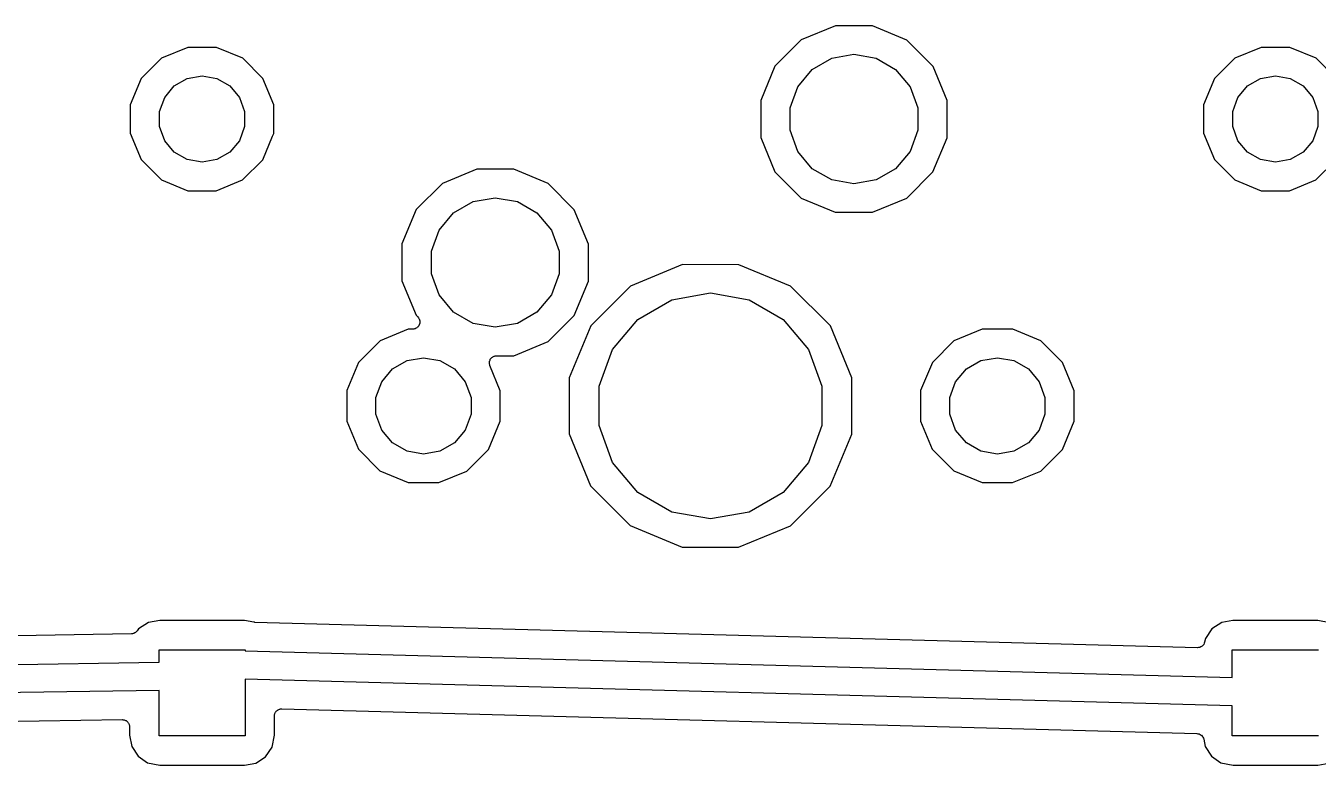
# Model space of a CAD drawing. Extents: x 30 to 169, y -146 to -30.
# Drawn here: x 122.88 to 145.76, y -66.36 to -53.27 of the extents above; entities that cross this region are included whole.
import ezdxf

# ---------------------------------------------------------------- set-up
doc = ezdxf.new("R2010")
doc.units = 0
doc.header["$MEASUREMENT"] = 0
doc.layers.add('BLACK', color=7, linetype='CONTINUOUS')

msp = doc.modelspace()

# ---------------------------------------------------------------- linework, layer by layer
at = {"layer": 'Black'}
for p, q in [((137.213, -53.2687), (136.606, -53.5195)), ((137.87, -53.2693), (137.213, -53.2687)), ((138.476, -53.5212), (137.87, -53.2693)), ((136.606, -53.5195), (136.141, -53.9836)), ((138.94, -53.986), (138.476, -53.5212)), ((125.748, -53.6498), (125.282, -53.8427)), ((126.254, -53.6502), (125.748, -53.6498)), ((126.72, -53.844), (126.254, -53.6502)), ((144.748, -53.6498), (144.282, -53.8427)), ((145.254, -53.6502), (144.748, -53.6498)), ((145.72, -53.844), (145.254, -53.6502)), ((125.282, -53.8427), (124.924, -54.1997)), ((127.077, -54.2015), (126.72, -53.844)), ((136.141, -53.9836), (135.889, -54.5902)), ((136.802, -54.0411), (137.148, -53.8418)), ((137.148, -53.8418), (137.54, -53.7726)), ((137.54, -53.7726), (137.932, -53.8418)), ((137.932, -53.8418), (138.278, -54.0411)), ((139.191, -54.593), (138.94, -53.986)), ((144.282, -53.8427), (143.924, -54.1997)), ((146.077, -54.2015), (145.72, -53.844)), ((124.924, -54.1997), (124.73, -54.6663)), ((125.508, -54.334), (125.738, -54.2012)), ((125.738, -54.2012), (126, -54.1551)), ((126, -54.1551), (126.262, -54.2012)), ((126.262, -54.2012), (126.492, -54.334)), ((127.27, -54.6685), (127.077, -54.2015)), ((136.546, -54.3463), (136.802, -54.0411)), ((138.278, -54.0411), (138.534, -54.3463)), ((143.924, -54.1997), (143.73, -54.6663)), ((144.508, -54.334), (144.738, -54.2012)), ((144.738, -54.2012), (145, -54.1551)), ((145, -54.1551), (145.262, -54.2012)), ((145.262, -54.2012), (145.492, -54.334)), ((125.338, -54.5375), (125.508, -54.334)), ((126.492, -54.334), (126.662, -54.5375)), ((136.41, -54.7208), (136.546, -54.3463)), ((138.534, -54.3463), (138.67, -54.7208)), ((144.338, -54.5375), (144.508, -54.334)), ((145.492, -54.334), (145.662, -54.5375)), ((124.73, -54.6663), (124.73, -55.1715)), ((125.247, -54.7872), (125.338, -54.5375)), ((126.662, -54.5375), (126.753, -54.7872)), ((127.27, -55.1737), (127.27, -54.6685)), ((135.889, -54.5902), (135.889, -55.247)), ((139.191, -55.1965), (139.191, -54.593)), ((143.73, -54.6663), (143.73, -55.1715)), ((144.247, -54.7872), (144.338, -54.5375)), ((145.662, -54.5375), (145.753, -54.7872)), ((125.247, -55.0528), (125.247, -54.7872)), ((126.753, -54.7872), (126.753, -55.0528)), ((136.41, -55.1192), (136.41, -54.7208)), ((138.67, -54.7208), (138.67, -55.1192)), ((144.247, -55.0528), (144.247, -54.7872)), ((145.753, -54.7872), (145.753, -55.0528)), ((125.338, -55.3025), (125.247, -55.0528)), ((126.753, -55.0528), (126.662, -55.3025)), ((136.546, -55.4937), (136.41, -55.1192)), ((138.67, -55.1192), (138.534, -55.4937)), ((144.338, -55.3025), (144.247, -55.0528)), ((145.753, -55.0528), (145.662, -55.3025)), ((124.73, -55.1715), (124.923, -55.6385)), ((125.508, -55.506), (125.338, -55.3025)), ((126.662, -55.3025), (126.492, -55.506)), ((127.076, -55.6403), (127.249, -55.2234)), ((127.249, -55.2234), (127.27, -55.1737)), ((127.249, -55.2234), (127.249, -55.2234)), ((135.889, -55.247), (136.14, -55.854)), ((138.939, -55.8564), (139.191, -55.2498)), ((139.191, -55.1966), (139.191, -55.1965)), ((139.191, -55.2498), (139.191, -55.1966)), ((143.73, -55.1715), (143.923, -55.6385)), ((144.508, -55.506), (144.338, -55.3025)), ((145.662, -55.3025), (145.492, -55.506)), ((125.738, -55.6388), (125.508, -55.506)), ((126.492, -55.506), (126.262, -55.6388)), ((136.802, -55.7989), (136.546, -55.4937)), ((138.534, -55.4937), (138.278, -55.7989)), ((144.738, -55.6388), (144.508, -55.506)), ((145.492, -55.506), (145.262, -55.6388)), ((124.923, -55.6385), (125.28, -55.996)), ((126, -55.6849), (125.738, -55.6388)), ((126.262, -55.6388), (126, -55.6849)), ((126.718, -55.9973), (127.076, -55.6403)), ((130.863, -55.8087), (130.256, -56.0595)), ((131.52, -55.8093), (130.863, -55.8087)), ((132.126, -56.0612), (131.52, -55.8093)), ((137.148, -55.9982), (136.802, -55.7989)), ((138.278, -55.7989), (137.932, -55.9982)), ((143.923, -55.6385), (144.28, -55.996)), ((145, -55.6849), (144.738, -55.6388)), ((145.262, -55.6388), (145, -55.6849)), ((145.718, -55.9973), (146.076, -55.6403)), ((125.28, -55.996), (125.746, -56.1898)), ((126.252, -56.1902), (126.718, -55.9973)), ((136.14, -55.854), (136.604, -56.3188)), ((137.54, -56.0674), (137.148, -55.9982)), ((137.932, -55.9982), (137.54, -56.0674)), ((138.474, -56.3205), (138.939, -55.8564)), ((144.28, -55.996), (144.746, -56.1898)), ((145.252, -56.1902), (145.718, -55.9973)), ((125.746, -56.1898), (126.252, -56.1902)), ((130.256, -56.0595), (129.791, -56.5236)), ((132.59, -56.526), (132.126, -56.0612)), ((144.746, -56.1898), (145.252, -56.1902)), ((130.452, -56.5811), (130.798, -56.3818)), ((130.798, -56.3818), (131.19, -56.3126)), ((131.19, -56.3126), (131.582, -56.3818)), ((131.582, -56.3818), (131.928, -56.5811)), ((136.604, -56.3188), (137.21, -56.5707)), ((137.867, -56.5713), (138.474, -56.3205)), ((129.791, -56.5236), (129.539, -57.1302)), ((130.196, -56.8863), (130.452, -56.5811)), ((131.928, -56.5811), (132.184, -56.8863)), ((132.841, -57.133), (132.59, -56.526)), ((137.21, -56.5707), (137.867, -56.5713)), ((130.06, -57.2608), (130.196, -56.8863)), ((132.184, -56.8863), (132.32, -57.2608)), ((129.539, -57.1302), (129.539, -57.787)), ((132.841, -57.7898), (132.841, -57.133)), ((130.06, -57.6592), (130.06, -57.2608)), ((132.32, -57.2608), (132.32, -57.6592)), ((134.505, -57.4977), (133.585, -57.8778)), ((135.5, -57.4985), (134.505, -57.4977)), ((136.419, -57.8802), (135.5, -57.4985)), ((129.539, -57.787), (129.79, -58.394)), ((130.196, -58.0337), (130.06, -57.6592)), ((132.32, -57.6592), (132.184, -58.0337)), ((132.589, -58.3964), (132.841, -57.7898)), ((133.585, -57.8778), (132.88, -58.5809)), ((130.452, -58.3389), (130.196, -58.0337)), ((132.184, -58.0337), (131.928, -58.3389)), ((134.315, -58.1192), (135, -57.9985)), ((135, -57.9985), (135.685, -58.1192)), ((137.122, -58.5846), (136.419, -57.8802)), ((133.713, -58.4667), (134.315, -58.1192)), ((135.685, -58.1192), (136.287, -58.4667)), ((129.79, -58.394), (129.82, -58.4242)), ((129.82, -58.4242), (129.829, -58.4378)), ((129.829, -58.4378), (129.84, -58.4505)), ((129.84, -58.4505), (129.842, -58.4558)), ((129.845, -58.5619), (129.84, -58.5775)), ((129.842, -58.4558), (129.845, -58.4604)), ((129.845, -58.4604), (129.849, -58.4764)), ((129.852, -58.5469), (129.845, -58.5619)), ((129.849, -58.4764), (129.855, -58.492)), ((129.853, -58.5413), (129.852, -58.5469)), ((129.855, -58.5361), (129.853, -58.5413)), ((129.855, -58.492), (129.855, -58.4976)), ((129.855, -58.4976), (129.856, -58.503)), ((129.856, -58.503), (129.855, -58.5195)), ((129.855, -58.5195), (129.855, -58.5361)), ((130.798, -58.5382), (130.452, -58.3389)), ((131.19, -58.6074), (130.798, -58.5382)), ((131.582, -58.5382), (131.19, -58.6074)), ((131.928, -58.3389), (131.582, -58.5382)), ((132.124, -58.8605), (132.589, -58.3964)), ((133.267, -58.9992), (133.713, -58.4667)), ((136.287, -58.4667), (136.733, -58.9992)), ((129.651, -58.6409), (129.151, -58.8473)), ((129.73, -58.6409), (129.651, -58.6409)), ((129.746, -58.6381), (129.73, -58.6409)), ((129.763, -58.6366), (129.746, -58.6381)), ((129.768, -58.6343), (129.763, -58.6366)), ((129.773, -58.6333), (129.768, -58.6343)), ((129.788, -58.625), (129.773, -58.6333)), ((129.803, -58.618), (129.788, -58.625)), ((129.807, -58.6141), (129.803, -58.618)), ((129.811, -58.6113), (129.807, -58.6141)), ((129.822, -58.5986), (129.811, -58.6113)), ((129.834, -58.5869), (129.822, -58.5986)), ((129.836, -58.5818), (129.834, -58.5869)), ((129.84, -58.5775), (129.836, -58.5818)), ((132.88, -58.5809), (132.499, -59.5002)), ((137.502, -59.5045), (137.122, -58.5846)), ((139.811, -58.6409), (139.311, -58.8473)), ((140.351, -58.6413), (139.811, -58.6409)), ((140.851, -58.8487), (140.351, -58.6413)), ((129.151, -58.8473), (128.769, -59.2292)), ((131.517, -59.1113), (132.124, -58.8605)), ((133.029, -59.6524), (133.267, -58.9992)), ((136.733, -58.9992), (136.971, -59.6524)), ((139.311, -58.8473), (138.929, -59.2292)), ((141.233, -59.2313), (140.851, -58.8487)), ((128.769, -59.2292), (128.561, -59.7285)), ((129.371, -59.3457), (129.628, -59.1974)), ((129.628, -59.1974), (129.92, -59.1458)), ((129.92, -59.1458), (130.212, -59.1974)), ((130.212, -59.1974), (130.469, -59.3457)), ((131.086, -59.2434), (131.088, -59.2297)), ((131.088, -59.2516), (131.086, -59.2434)), ((131.088, -59.2159), (131.091, -59.208)), ((131.088, -59.2297), (131.088, -59.2159)), ((131.091, -59.208), (131.092, -59.1997)), ((131.092, -59.1997), (131.098, -59.1874)), ((131.098, -59.1874), (131.103, -59.1744)), ((131.103, -59.1744), (131.108, -59.168)), ((131.108, -59.168), (131.112, -59.1606)), ((131.112, -59.1606), (131.122, -59.1513)), ((131.122, -59.1513), (131.131, -59.1407)), ((131.131, -59.1407), (131.139, -59.1365)), ((131.139, -59.1365), (131.145, -59.1308)), ((131.145, -59.1308), (131.158, -59.1256)), ((131.158, -59.1256), (131.17, -59.1186)), ((131.17, -59.1186), (131.178, -59.1172)), ((131.178, -59.1172), (131.186, -59.114)), ((131.186, -59.114), (131.199, -59.1134)), ((131.199, -59.1134), (131.213, -59.111)), ((131.213, -59.111), (131.517, -59.1113)), ((138.929, -59.2292), (138.721, -59.7285)), ((139.531, -59.3457), (139.788, -59.1974)), ((139.788, -59.1974), (140.08, -59.1458)), ((140.08, -59.1458), (140.372, -59.1974)), ((140.372, -59.1974), (140.629, -59.3457)), ((141.439, -59.7309), (141.233, -59.2313)), ((129.18, -59.5729), (129.371, -59.3457)), ((130.469, -59.3457), (130.66, -59.5729)), ((131.088, -59.26), (131.088, -59.2516)), ((131.093, -59.273), (131.088, -59.26)), ((131.096, -59.2865), (131.093, -59.273)), ((131.279, -59.7309), (131.096, -59.2865)), ((139.34, -59.5729), (139.531, -59.3457)), ((140.629, -59.3457), (140.82, -59.5729)), ((129.079, -59.8517), (129.18, -59.5729)), ((130.66, -59.5729), (130.761, -59.8517)), ((132.499, -59.5002), (132.498, -60.4955)), ((133.029, -60.3476), (133.029, -59.6524)), ((136.971, -59.6524), (136.971, -60.3476)), ((137.502, -60.2942), (137.502, -59.5045)), ((139.239, -59.8517), (139.34, -59.5729)), ((140.82, -59.5729), (140.921, -59.8517)), ((128.561, -59.7285), (128.561, -60.2691)), ((129.079, -60.1483), (129.079, -59.8517)), ((130.761, -59.8517), (130.761, -60.1483)), ((131.279, -60.2715), (131.279, -59.7309)), ((138.721, -59.7285), (138.721, -60.2691)), ((139.239, -60.1483), (139.239, -59.8517)), ((140.921, -59.8517), (140.921, -60.1483)), ((141.439, -60.2715), (141.439, -59.7309)), ((129.18, -60.4271), (129.079, -60.1483)), ((130.761, -60.1483), (130.66, -60.4271)), ((139.34, -60.4271), (139.239, -60.1483)), ((140.921, -60.1483), (140.82, -60.4271)), ((128.561, -60.2691), (128.767, -60.7687)), ((131.195, -60.4719), (131.279, -60.2715)), ((133.267, -61.0008), (133.029, -60.3476)), ((136.971, -60.3476), (136.733, -61.0008)), ((137.501, -60.4998), (137.502, -60.2942)), ((137.502, -60.2942), (137.502, -60.2942)), ((138.721, -60.2691), (138.927, -60.7687)), ((141.231, -60.7708), (141.439, -60.2715)), ((129.371, -60.6543), (129.18, -60.4271)), ((130.66, -60.4271), (130.469, -60.6543)), ((131.071, -60.7708), (131.195, -60.4719)), ((132.498, -60.4955), (132.878, -61.4154)), ((137.12, -61.4191), (137.501, -60.4998)), ((139.531, -60.6543), (139.34, -60.4271)), ((140.82, -60.4271), (140.629, -60.6543)), ((128.767, -60.7687), (129.149, -61.1513)), ((129.628, -60.8026), (129.371, -60.6543)), ((129.92, -60.8541), (129.628, -60.8026)), ((130.212, -60.8026), (129.92, -60.8541)), ((130.469, -60.6543), (130.212, -60.8026)), ((130.689, -61.1527), (131.071, -60.7708)), ((138.927, -60.7687), (139.309, -61.1513)), ((139.788, -60.8026), (139.531, -60.6543)), ((140.08, -60.8541), (139.788, -60.8026)), ((140.372, -60.8026), (140.08, -60.8541)), ((140.629, -60.6543), (140.372, -60.8026)), ((140.849, -61.1527), (141.231, -60.7708)), ((133.713, -61.5332), (133.267, -61.0008)), ((136.733, -61.0008), (136.287, -61.5332)), ((129.149, -61.1513), (129.649, -61.3587)), ((130.189, -61.3591), (130.689, -61.1527)), ((139.309, -61.1513), (139.809, -61.3587)), ((140.349, -61.3591), (140.849, -61.1527)), ((129.649, -61.3587), (130.189, -61.3591)), ((132.878, -61.4154), (133.581, -62.1198)), ((134.315, -61.8808), (133.713, -61.5332)), ((136.287, -61.5332), (135.685, -61.8808)), ((136.415, -62.1222), (137.12, -61.4191)), ((139.809, -61.3587), (140.349, -61.3591)), ((135, -62.0015), (134.315, -61.8808)), ((135.685, -61.8808), (135, -62.0015)), ((133.581, -62.1198), (134.5, -62.5015)), ((135.495, -62.5023), (136.415, -62.1222)), ((134.5, -62.5015), (135.495, -62.5023)), ((125.25, -63.7976), (125.051, -63.8351)), ((126.749, -63.7976), (125.25, -63.7976)), ((126.915, -63.831), (126.749, -63.7976)), ((144.25, -63.7976), (144.051, -63.8351)), ((145.749, -63.7976), (144.25, -63.7976)), ((145.963, -63.8409), (145.749, -63.7976)), ((124.75, -64.0371), (108.384, -64.2997)), ((124.766, -64.0341), (124.75, -64.0371)), ((124.782, -64.0324), (124.766, -64.0341)), ((124.788, -64.0299), (124.782, -64.0324)), ((124.793, -64.0288), (124.788, -64.0299)), ((124.807, -64.0204), (124.793, -64.0288)), ((124.822, -64.0133), (124.807, -64.0204)), ((124.826, -64.0091), (124.822, -64.0133)), ((124.831, -64.0061), (124.826, -64.0091)), ((124.842, -63.9935), (124.831, -64.0061)), ((124.853, -63.9818), (124.842, -63.9935)), ((124.877, -63.9468), (124.853, -63.9818)), ((125.051, -63.8351), (124.877, -63.9468)), ((126.926, -63.8313), (126.915, -63.831)), ((126.936, -63.8335), (126.926, -63.8313)), ((143.62, -64.2844), (126.936, -63.8335)), ((143.877, -63.9468), (143.761, -64.1165)), ((144.051, -63.8351), (143.877, -63.9468)), ((143.641, -64.2812), (143.62, -64.2844)), ((143.663, -64.2779), (143.641, -64.2812)), ((143.683, -64.2675), (143.663, -64.2779)), ((143.663, -64.2779), (143.663, -64.2779)), ((143.663, -64.2779), (143.663, -64.2779)), ((143.702, -64.2569), (143.683, -64.2675)), ((143.717, -64.2402), (143.702, -64.2568)), ((143.702, -64.2568), (143.702, -64.2568)), ((143.702, -64.2568), (143.702, -64.2569)), ((143.731, -64.2239), (143.717, -64.2402)), ((143.74, -64.2031), (143.731, -64.2237)), ((143.731, -64.2237), (143.731, -64.2238)), ((143.731, -64.2238), (143.731, -64.2239)), ((143.747, -64.1829), (143.74, -64.2031)), ((143.748, -64.1828), (143.747, -64.1829)), ((143.761, -64.1165), (143.748, -64.1827)), ((143.748, -64.1827), (143.748, -64.1828)), ((125.238, -64.5374), (125.238, -64.318)), ((125.238, -64.318), (126.762, -64.318)), ((126.762, -64.318), (126.762, -64.337)), ((126.762, -64.337), (144.238, -64.8093)), ((143.62, -64.2844), (143.62, -64.2844)), ((143.62, -64.2844), (143.62, -64.2844)), ((144.238, -64.8093), (144.238, -64.318)), ((144.238, -64.318), (145.762, -64.318)), ((107.762, -64.8177), (125.238, -64.5374)), ((144.238, -65.3095), (126.762, -64.8372)), ((126.762, -64.8372), (126.762, -65.842)), ((125.238, -65.0374), (107.762, -65.3178)), ((125.238, -65.842), (125.238, -65.0374)), ((127.297, -65.4354), (127.301, -65.4235)), ((127.301, -65.4235), (127.307, -65.4164)), ((127.307, -65.4164), (127.312, -65.4083)), ((127.312, -65.4083), (127.322, -65.4)), ((127.322, -65.4), (127.33, -65.3904)), ((127.33, -65.3904), (127.339, -65.386)), ((127.339, -65.386), (127.346, -65.3799)), ((127.346, -65.3799), (127.358, -65.3755)), ((127.358, -65.3755), (127.369, -65.3694)), ((127.369, -65.3694), (127.379, -65.368)), ((127.379, -65.368), (127.387, -65.3648)), ((127.387, -65.3648), (127.4, -65.3648)), ((127.4, -65.3648), (127.413, -65.3629)), ((127.413, -65.3629), (143.61, -65.8007)), ((144.238, -65.842), (144.238, -65.3095)), ((108.387, -65.8158), (124.589, -65.5559)), ((124.589, -65.5559), (124.6, -65.5578)), ((124.6, -65.5578), (124.613, -65.5578)), ((124.613, -65.5578), (124.622, -65.5613)), ((124.622, -65.5613), (124.632, -65.5629)), ((124.632, -65.5629), (124.643, -65.5688)), ((124.643, -65.5688), (124.654, -65.5729)), ((124.654, -65.5729), (124.662, -65.5794)), ((124.662, -65.5794), (124.671, -65.5843)), ((124.671, -65.5843), (124.679, -65.5935)), ((124.679, -65.5935), (124.688, -65.6013)), ((124.688, -65.6013), (124.693, -65.61)), ((124.693, -65.61), (124.7, -65.6177)), ((124.7, -65.6177), (124.704, -65.629)), ((124.704, -65.629), (124.71, -65.6395)), ((124.71, -65.6395), (124.712, -65.6494)), ((124.712, -65.6494), (124.715, -65.6589)), ((127.282, -65.4899), (127.285, -65.4773)), ((127.282, -65.8293), (127.282, -65.4899)), ((127.285, -65.4645), (127.288, -65.4557)), ((127.285, -65.4773), (127.285, -65.4645)), ((127.288, -65.4557), (127.29, -65.4465)), ((127.29, -65.4465), (127.297, -65.4354)), ((124.715, -65.6589), (124.715, -65.671)), ((124.715, -65.671), (124.718, -65.6829)), ((124.718, -65.6829), (124.718, -65.8302)), ((124.718, -65.8302), (124.755, -66.0295)), ((126.762, -65.842), (125.238, -65.842)), ((127.239, -66.0435), (127.282, -65.8293)), ((143.61, -65.8007), (143.629, -65.8046)), ((143.629, -65.8046), (143.649, -65.8078)), ((143.649, -65.8078), (143.651, -65.809)), ((143.651, -65.809), (143.653, -65.8095)), ((143.653, -65.8095), (143.67, -65.8198)), ((143.67, -65.8198), (143.687, -65.8294)), ((143.687, -65.8294), (143.689, -65.8313)), ((143.689, -65.8313), (143.691, -65.8326)), ((143.691, -65.8326), (143.703, -65.848)), ((143.703, -65.848), (143.716, -65.8629)), ((143.716, -65.8629), (143.717, -65.8652)), ((143.717, -65.8652), (143.718, -65.8672)), ((143.718, -65.8672), (143.725, -65.8858)), ((145.762, -65.842), (144.238, -65.842)), ((124.755, -66.0295), (124.867, -66.2031)), ((127.123, -66.2132), (127.239, -66.0435)), ((143.725, -65.8858), (143.731, -65.9042)), ((143.731, -65.9042), (143.755, -66.0295)), ((143.755, -66.0295), (143.867, -66.2031)), ((124.867, -66.2031), (125.037, -66.3191)), ((125.037, -66.3191), (125.251, -66.3624)), ((126.75, -66.3624), (126.949, -66.3249)), ((126.949, -66.3249), (127.123, -66.2132)), ((143.867, -66.2031), (144.037, -66.3191)), ((144.037, -66.3191), (144.251, -66.3624)), ((145.75, -66.3624), (145.949, -66.3249)), ((125.251, -66.3624), (126.75, -66.3624)), ((144.251, -66.3624), (145.75, -66.3624))]:
    msp.add_line(p, q, dxfattribs=at)

doc.saveas('drawing.dxf')
